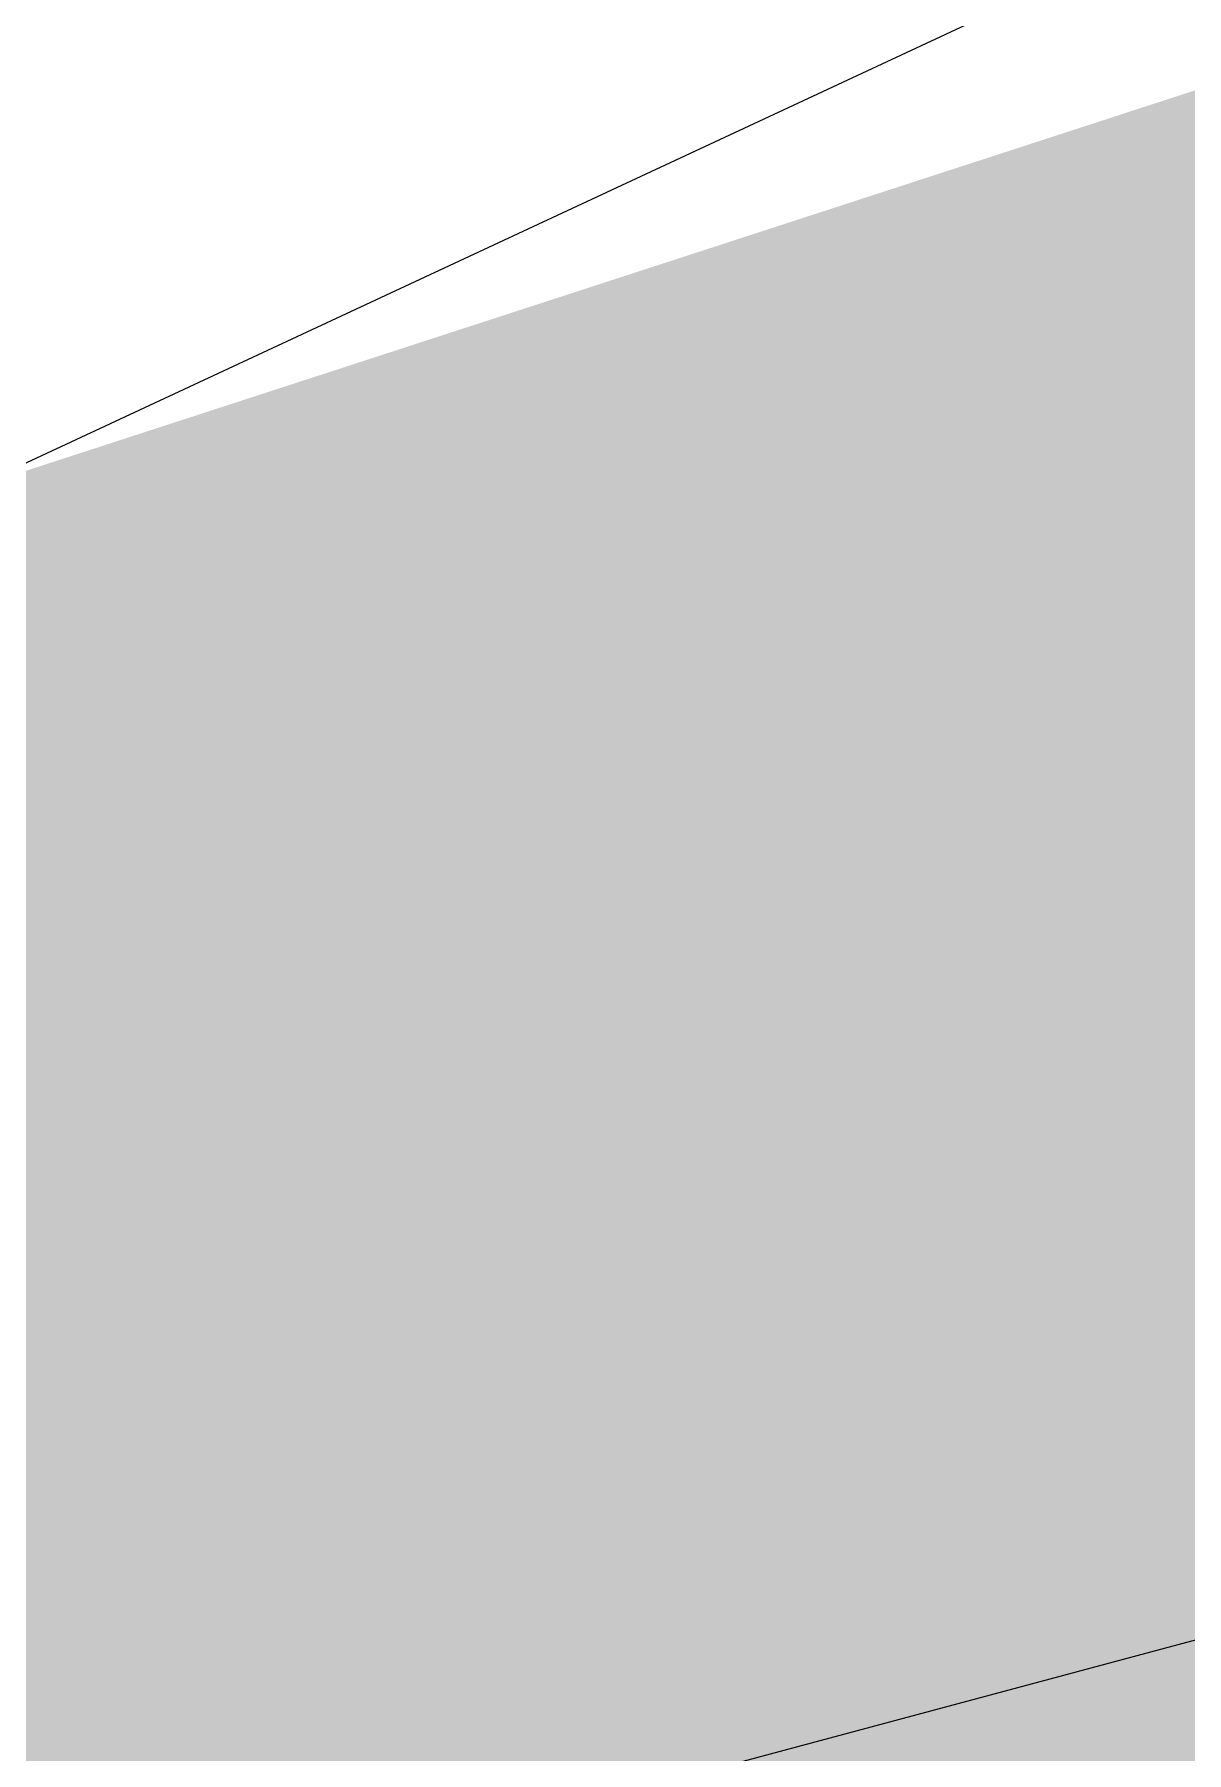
# Model space of a CAD drawing. Header units: millimetres. Extents: x -3576 to 4228, y -1686 to 5244.
# Drawn here: x -1104.2143 to -1104.1626, y 1312.5581 to 1312.6352 of the extents above; entities that cross this region are included whole.
import ezdxf

# ---------------------------------------------------------------- set-up
doc = ezdxf.new("R2010")
doc.units = ezdxf.units.MM
doc.layers.add('A_--------_E-', color=8, linetype='Continuous', lineweight=9)
doc.layers.add('M-_EQPT----_E', color=7, linetype='Continuous', lineweight=9)

# ---------------------------------------------------------------- blocks, each defined once
blk = doc.blocks.new('PNS-Filter column D1200 _180 Left feed 50-50_ - ASY PNS-Filter column D1200_iam-904181-В50 Аксонометрия')
at = {"layer": 'A_--------_E-'}
blk.add_polyline3d([(-979.490306, 1309.108185, 0), (-994.726281, 1316.432695, 0), (-1028.54992, 1324.252035, 0), (-1065.97231, 1322.796134, 0), (-1105.856392, 1312.109226, 0), (-1146.990306, 1292.51603, 0)], dxfattribs=at)
blk = doc.blocks.new('PNS-Filter column D1200 _180 Left feed 50-50_ - Standard-909429-В50 Аксонометрия')
blk.add_blockref('PNS-Filter column D1200 _180 Left feed 50-50_ - ASY PNS-Filter column D1200_iam-904181-В50 Аксонометрия', (0, 0))
blk = doc.blocks.new('PNS-Filter column D1200 _180 right feed 50-50_ - ASY PNS-Filter column D1200_iam-905840-В50 Аксонометрия')
at = {"layer": 'A_--------_E-'}
blk.add_hatch(color=9, dxfattribs=at).paths.add_polyline_path([(-1109.116231, 1308.153284), (-1098.837798, 1314.364717), (-1104.217251, 1312.614786), (-1105.567328, 1311.264708), (-1105.856392, 1311.559875), (-1109.116231, 1308.91124)])
blk.add_line((-1104.217251, 1312.614786), (-1102.232831, 1313.539287), dxfattribs=at)
blk = doc.blocks.new('PNS-Filter column D1200 _180 right feed 50-50_ - Standard-905848-В50 Аксонометрия')
blk.add_blockref('PNS-Filter column D1200 _180 right feed 50-50_ - ASY PNS-Filter column D1200_iam-905840-В50 Аксонометрия', (0, 0))

msp = doc.modelspace()

# ---------------------------------------------------------------- block references
at = {"layer": 'M-_EQPT----_E'}
for name in ['PNS-Filter column D1200 _180 right feed 50-50_ - Standard-905848-В50 Аксонометрия', 'PNS-Filter column D1200 _180 Left feed 50-50_ - Standard-909429-В50 Аксонометрия']:
    msp.add_blockref(name, (0, 0), dxfattribs=at)

doc.saveas('drawing.dxf')
